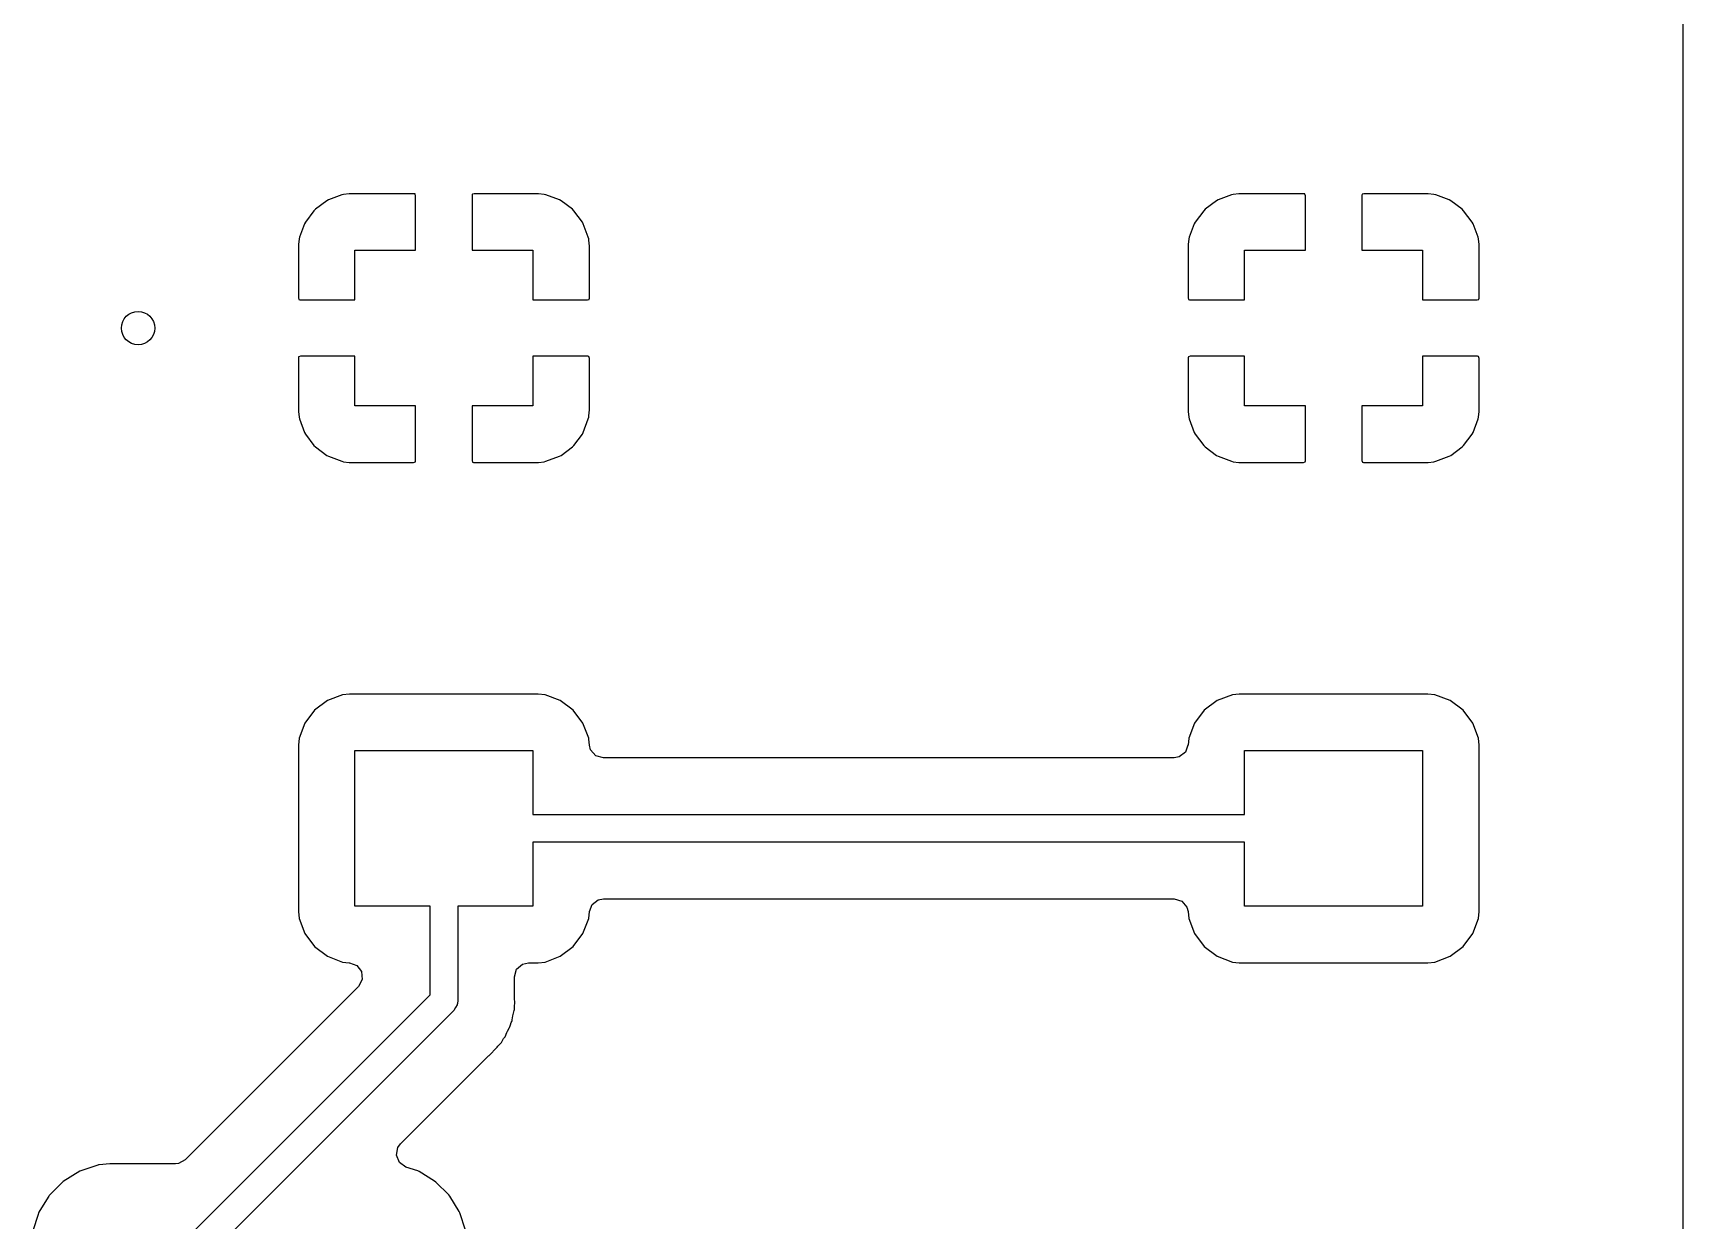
# Model space of a CAD drawing. Extents: x 1.82 to 8.48, y -4.98 to -0.82.
# Drawn here: x 7.896 to 8.48, y -2.284 to -1.864 of the extents above; entities that cross this region are included whole.
import ezdxf

# ---------------------------------------------------------------- set-up
doc = ezdxf.new("R2010")
doc.units = 0
doc.header["$MEASUREMENT"] = 0
doc.layers.add('BLACK', color=7, linetype='CONTINUOUS')

msp = doc.modelspace()

# ---------------------------------------------------------------- linework, layer by layer
at = {"layer": 'BLACK', "linetype": 'CONTINUOUS'}
for p, q in [((8.47998, -0.82498), (8.47998, -2.38386)), ((8.00521, -1.92132), (8.00047, -1.9231)), ((8.00581, -1.92118), (8.00521, -1.92132)), ((8.00782, -1.92096), (8.00581, -1.92118)), ((8.00808, -1.92094), (8.00782, -1.92096)), ((8.03081, -1.92094), (8.00808, -1.92094)), ((8.03111, -1.92101), (8.03081, -1.92094)), ((8.03116, -1.92106), (8.03111, -1.92101)), ((8.03134, -1.92166), (8.03116, -1.92106)), ((8.03134, -1.94094), (8.03134, -1.92166)), ((8.0514, -1.92118), (8.05134, -1.92148)), ((8.05134, -1.92148), (8.05134, -1.94094)), ((8.05145, -1.92112), (8.0514, -1.92118)), ((8.05205, -1.92094), (8.05145, -1.92112)), ((8.07459, -1.92094), (8.05205, -1.92094)), ((8.07486, -1.92096), (8.07459, -1.92094)), ((8.07686, -1.92118), (8.07486, -1.92096)), ((8.07746, -1.92132), (8.07686, -1.92118)), ((8.08221, -1.9231), (8.07746, -1.92132)), ((8.32017, -1.92132), (8.31543, -1.9231)), ((8.32077, -1.92118), (8.32017, -1.92132)), ((8.32278, -1.92096), (8.32077, -1.92118)), ((8.32304, -1.92094), (8.32278, -1.92096)), ((8.34577, -1.92094), (8.32304, -1.92094)), ((8.34607, -1.92101), (8.34577, -1.92094)), ((8.34612, -1.92106), (8.34607, -1.92101)), ((8.3463, -1.92166), (8.34612, -1.92106)), ((8.3463, -1.94094), (8.3463, -1.92166)), ((8.36637, -1.92118), (8.3663, -1.92148)), ((8.3663, -1.92148), (8.3663, -1.94094)), ((8.36641, -1.92112), (8.36637, -1.92118)), ((8.36701, -1.92094), (8.36641, -1.92112)), ((8.38955, -1.92094), (8.36701, -1.92094)), ((8.38982, -1.92096), (8.38955, -1.92094)), ((8.39182, -1.92118), (8.38982, -1.92096)), ((8.39243, -1.92132), (8.39182, -1.92118)), ((8.39717, -1.9231), (8.39243, -1.92132)), ((7.99534, -1.92694), (7.99233, -1.93096)), ((7.99584, -1.92645), (7.99534, -1.92694)), ((7.99986, -1.92343), (7.99584, -1.92645)), ((8.00047, -1.9231), (7.99986, -1.92343)), ((8.08282, -1.92343), (8.08221, -1.9231)), ((8.08684, -1.92645), (8.08282, -1.92343)), ((8.08733, -1.92694), (8.08684, -1.92645)), ((8.09035, -1.93096), (8.08733, -1.92694)), ((8.3103, -1.92694), (8.30729, -1.93096)), ((8.3108, -1.92645), (8.3103, -1.92694)), ((8.31482, -1.92343), (8.3108, -1.92645)), ((8.31543, -1.9231), (8.31482, -1.92343)), ((8.39778, -1.92343), (8.39717, -1.9231)), ((8.4018, -1.92645), (8.39778, -1.92343)), ((8.40229, -1.92694), (8.4018, -1.92645)), ((8.40531, -1.93096), (8.40229, -1.92694)), ((7.992, -1.93157), (7.99022, -1.93631)), ((7.99233, -1.93096), (7.992, -1.93157)), ((8.09068, -1.93157), (8.09035, -1.93096)), ((8.09246, -1.93631), (8.09068, -1.93157)), ((8.30696, -1.93157), (8.30518, -1.93631)), ((8.30729, -1.93096), (8.30696, -1.93157)), ((8.40564, -1.93157), (8.40531, -1.93096)), ((8.40742, -1.93631), (8.40564, -1.93157)), ((7.98986, -1.93892), (7.98984, -1.93919)), ((7.98984, -1.93919), (7.98984, -1.95779)), ((7.99007, -1.93692), (7.98986, -1.93892)), ((7.99022, -1.93631), (7.99007, -1.93692)), ((8.0926, -1.93692), (8.09246, -1.93631)), ((8.09282, -1.93892), (8.0926, -1.93692)), ((8.09283, -1.93919), (8.09282, -1.93892)), ((8.09283, -1.95797), (8.09283, -1.93919)), ((8.30482, -1.93892), (8.3048, -1.93919)), ((8.3048, -1.93919), (8.3048, -1.95779)), ((8.30504, -1.93692), (8.30482, -1.93892)), ((8.30518, -1.93631), (8.30504, -1.93692)), ((8.40756, -1.93692), (8.40742, -1.93631)), ((8.40778, -1.93892), (8.40756, -1.93692)), ((8.4078, -1.93919), (8.40778, -1.93892)), ((8.4078, -1.95797), (8.4078, -1.93919)), ((8.00984, -1.9585), (8.00984, -1.94094)), ((8.00984, -1.94094), (8.03134, -1.94094)), ((8.05134, -1.94094), (8.07283, -1.94094)), ((8.07283, -1.94094), (8.07283, -1.9585)), ((8.3248, -1.9585), (8.3248, -1.94094)), ((8.3248, -1.94094), (8.3463, -1.94094)), ((8.3663, -1.94094), (8.3878, -1.94094)), ((8.3878, -1.94094), (8.3878, -1.9585)), ((7.98984, -1.95779), (7.99002, -1.95839)), ((7.99002, -1.95839), (7.99007, -1.95844)), ((7.99007, -1.95844), (7.99038, -1.9585)), ((7.99038, -1.9585), (8.00984, -1.9585)), ((8.07283, -1.9585), (8.09212, -1.9585)), ((8.09212, -1.9585), (8.09272, -1.95833)), ((8.09272, -1.95833), (8.09277, -1.95827)), ((8.09277, -1.95827), (8.09283, -1.95797)), ((8.3048, -1.95779), (8.30498, -1.95839)), ((8.30498, -1.95839), (8.30503, -1.95844)), ((8.30503, -1.95844), (8.30534, -1.9585)), ((8.30534, -1.9585), (8.3248, -1.9585)), ((8.3878, -1.9585), (8.40708, -1.9585)), ((8.40708, -1.9585), (8.40768, -1.95833)), ((8.40768, -1.95833), (8.40773, -1.95827)), ((8.40773, -1.95827), (8.4078, -1.95797)), ((7.98991, -1.97873), (7.98984, -1.97904)), ((7.98984, -1.97904), (7.98984, -1.99782)), ((7.98996, -1.97868), (7.98991, -1.97873)), ((7.99056, -1.9785), (7.98996, -1.97868)), ((8.00984, -1.9785), (7.99056, -1.9785)), ((8.00984, -1.99606), (8.00984, -1.9785)), ((8.0923, -1.9785), (8.07283, -1.9785)), ((8.07283, -1.9785), (8.07283, -1.99606)), ((8.0926, -1.97857), (8.0923, -1.9785)), ((8.09266, -1.97862), (8.0926, -1.97857)), ((8.09283, -1.97922), (8.09266, -1.97862)), ((8.09283, -1.99782), (8.09283, -1.97922)), ((8.30487, -1.97873), (8.3048, -1.97904)), ((8.3048, -1.97904), (8.3048, -1.99782)), ((8.30492, -1.97868), (8.30487, -1.97873)), ((8.30552, -1.9785), (8.30492, -1.97868)), ((8.3248, -1.9785), (8.30552, -1.9785)), ((8.3248, -1.99606), (8.3248, -1.9785)), ((8.40726, -1.9785), (8.3878, -1.9785)), ((8.3878, -1.9785), (8.3878, -1.99606)), ((8.40756, -1.97857), (8.40726, -1.9785)), ((8.40762, -1.97862), (8.40756, -1.97857)), ((8.4078, -1.97922), (8.40762, -1.97862)), ((8.4078, -1.99782), (8.4078, -1.97922)), ((8.03134, -1.99606), (8.00984, -1.99606)), ((8.03134, -2.01553), (8.03134, -1.99606)), ((8.07283, -1.99606), (8.05134, -1.99606)), ((8.05134, -1.99606), (8.05134, -2.01535)), ((8.3463, -1.99606), (8.3248, -1.99606)), ((8.3463, -2.01553), (8.3463, -1.99606)), ((8.3878, -1.99606), (8.3663, -1.99606)), ((8.3663, -1.99606), (8.3663, -2.01535)), ((7.98984, -1.99782), (7.98986, -1.99809)), ((7.98986, -1.99809), (7.99007, -2.00009)), ((7.99007, -2.00009), (7.99022, -2.00069)), ((7.99022, -2.00069), (7.992, -2.00544)), ((8.09068, -2.00544), (8.09246, -2.00069)), ((8.09246, -2.00069), (8.0926, -2.00009)), ((8.0926, -2.00009), (8.09282, -1.99809)), ((8.09282, -1.99809), (8.09283, -1.99782)), ((8.3048, -1.99782), (8.30482, -1.99809)), ((8.30482, -1.99809), (8.30504, -2.00009)), ((8.30504, -2.00009), (8.30518, -2.00069)), ((8.30518, -2.00069), (8.30696, -2.00544)), ((8.40564, -2.00544), (8.40742, -2.00069)), ((8.40742, -2.00069), (8.40756, -2.00009)), ((8.40756, -2.00009), (8.40778, -1.99809)), ((8.40778, -1.99809), (8.4078, -1.99782)), ((7.992, -2.00544), (7.99233, -2.00605)), ((7.99233, -2.00605), (7.99534, -2.01007)), ((8.08733, -2.01007), (8.09035, -2.00605)), ((8.09035, -2.00605), (8.09068, -2.00544)), ((8.30696, -2.00544), (8.30729, -2.00605)), ((8.30729, -2.00605), (8.3103, -2.01007)), ((8.40229, -2.01007), (8.40531, -2.00605)), ((8.40531, -2.00605), (8.40564, -2.00544)), ((7.99534, -2.01007), (7.99584, -2.01056)), ((7.99584, -2.01056), (7.99986, -2.01357)), ((7.99986, -2.01357), (8.00047, -2.01391)), ((8.00047, -2.01391), (8.00521, -2.01569)), ((8.07746, -2.01569), (8.08221, -2.01391)), ((8.08221, -2.01391), (8.08282, -2.01357)), ((8.08282, -2.01357), (8.08684, -2.01056)), ((8.08684, -2.01056), (8.08733, -2.01007)), ((8.3103, -2.01007), (8.3108, -2.01056)), ((8.3108, -2.01056), (8.31482, -2.01357)), ((8.31482, -2.01357), (8.31543, -2.01391)), ((8.31543, -2.01391), (8.32017, -2.01569)), ((8.39243, -2.01569), (8.39717, -2.01391)), ((8.39717, -2.01391), (8.39778, -2.01357)), ((8.39778, -2.01357), (8.4018, -2.01056)), ((8.4018, -2.01056), (8.40229, -2.01007)), ((8.00521, -2.01569), (8.00581, -2.01583)), ((8.00581, -2.01583), (8.00782, -2.01605)), ((8.00782, -2.01605), (8.00808, -2.01606)), ((8.00808, -2.01606), (8.03063, -2.01606)), ((8.03063, -2.01606), (8.03123, -2.01589)), ((8.03123, -2.01589), (8.03127, -2.01583)), ((8.03127, -2.01583), (8.03134, -2.01553)), ((8.05134, -2.01535), (8.05151, -2.01595)), ((8.05151, -2.01595), (8.05157, -2.016)), ((8.05157, -2.016), (8.05187, -2.01606)), ((8.05187, -2.01606), (8.07459, -2.01606)), ((8.07459, -2.01606), (8.07486, -2.01605)), ((8.07486, -2.01605), (8.07686, -2.01583)), ((8.07686, -2.01583), (8.07746, -2.01569)), ((8.32017, -2.01569), (8.32077, -2.01583)), ((8.32077, -2.01583), (8.32278, -2.01605)), ((8.32278, -2.01605), (8.32304, -2.01606)), ((8.32304, -2.01606), (8.34559, -2.01606)), ((8.34559, -2.01606), (8.34619, -2.01589)), ((8.34619, -2.01589), (8.34623, -2.01583)), ((8.34623, -2.01583), (8.3463, -2.01553)), ((8.3663, -2.01535), (8.36648, -2.01595)), ((8.36648, -2.01595), (8.36653, -2.016)), ((8.36653, -2.016), (8.36683, -2.01606)), ((8.36683, -2.01606), (8.38955, -2.01606)), ((8.38955, -2.01606), (8.38982, -2.01605)), ((8.38982, -2.01605), (8.39182, -2.01583)), ((8.39182, -2.01583), (8.39243, -2.01569)), ((8.00013, -2.10037), (7.99554, -2.10381)), ((8.0055, -2.09836), (8.00013, -2.10037)), ((8.00795, -2.09809), (8.0055, -2.09836)), ((8.07473, -2.09809), (8.00795, -2.09809)), ((8.07718, -2.09836), (8.07473, -2.09809)), ((8.08255, -2.10037), (8.07718, -2.09836)), ((8.08714, -2.10381), (8.08255, -2.10037)), ((8.31509, -2.10037), (8.3105, -2.10381)), ((8.32046, -2.09836), (8.31509, -2.10037)), ((8.32291, -2.09809), (8.32046, -2.09836)), ((8.38969, -2.09809), (8.32291, -2.09809)), ((8.39214, -2.09836), (8.38969, -2.09809)), ((8.39751, -2.10037), (8.39214, -2.09836)), ((8.4021, -2.10381), (8.39751, -2.10037)), ((7.9921, -2.1084), (7.99009, -2.11377)), ((7.99554, -2.10381), (7.9921, -2.1084)), ((8.09058, -2.1084), (8.08714, -2.10381)), ((8.09259, -2.11377), (8.09058, -2.1084)), ((8.30706, -2.1084), (8.30505, -2.11377)), ((8.3105, -2.10381), (8.30706, -2.1084)), ((8.40554, -2.1084), (8.4021, -2.10381)), ((8.40755, -2.11377), (8.40554, -2.1084)), ((7.99009, -2.11377), (7.98982, -2.11622)), ((8.09262, -2.11408), (8.09259, -2.11377)), ((8.09285, -2.11622), (8.09262, -2.11408)), ((8.30505, -2.11377), (8.30478, -2.11622)), ((8.40781, -2.11622), (8.40755, -2.11377)), ((7.98982, -2.11622), (7.98982, -2.17512)), ((8.00984, -2.17323), (8.00984, -2.11811)), ((8.00984, -2.11811), (8.07283, -2.11811)), ((8.07283, -2.11811), (8.07283, -2.14075)), ((8.09288, -2.11621), (8.09285, -2.11622)), ((8.09328, -2.11783), (8.09288, -2.11621)), ((8.09511, -2.11994), (8.09328, -2.11783)), ((8.09779, -2.12073), (8.09511, -2.11994)), ((8.30387, -2.11867), (8.30166, -2.12038)), ((8.30474, -2.11621), (8.30387, -2.11867)), ((8.30478, -2.11622), (8.30474, -2.11621)), ((8.3248, -2.14075), (8.3248, -2.11811)), ((8.3248, -2.11811), (8.3878, -2.11811)), ((8.3878, -2.11811), (8.3878, -2.17323)), ((8.40781, -2.17512), (8.40781, -2.11622)), ((8.29985, -2.12073), (8.09779, -2.12073)), ((8.30166, -2.12038), (8.29985, -2.12073)), ((8.07283, -2.14075), (8.3248, -2.14075)), ((8.3248, -2.15059), (8.07283, -2.15059)), ((8.07283, -2.15059), (8.07283, -2.17323)), ((8.3248, -2.17323), (8.3248, -2.15059)), ((8.0929, -2.17513), (8.09377, -2.17267)), ((8.09377, -2.17267), (8.09598, -2.17095)), ((8.09598, -2.17095), (8.09779, -2.17061)), ((8.09779, -2.17061), (8.29985, -2.17061)), ((8.29985, -2.17061), (8.30253, -2.1714)), ((8.30253, -2.1714), (8.30436, -2.17351)), ((7.98982, -2.17512), (7.99009, -2.17757)), ((7.99009, -2.17757), (7.9921, -2.18294)), ((8.03642, -2.17323), (8.00984, -2.17323)), ((8.03642, -2.20465), (8.03642, -2.17323)), ((8.07283, -2.17323), (8.04626, -2.17323)), ((8.04626, -2.17323), (8.04626, -2.20669)), ((8.09058, -2.18294), (8.09259, -2.17757)), ((8.09259, -2.17757), (8.09285, -2.17512)), ((8.09285, -2.17512), (8.0929, -2.17513)), ((8.30436, -2.17351), (8.30476, -2.17513)), ((8.30476, -2.17513), (8.30478, -2.17512)), ((8.30478, -2.17512), (8.30505, -2.17757)), ((8.30505, -2.17757), (8.30706, -2.18294)), ((8.3878, -2.17323), (8.3248, -2.17323)), ((8.40554, -2.18294), (8.40755, -2.17757)), ((8.40755, -2.17757), (8.40781, -2.17512)), ((7.9921, -2.18294), (7.99554, -2.18753)), ((8.08714, -2.18753), (8.09058, -2.18294)), ((8.30706, -2.18294), (8.3105, -2.18753)), ((8.4021, -2.18753), (8.40554, -2.18294)), ((7.99554, -2.18753), (8.00013, -2.19097)), ((8.08255, -2.19097), (8.08714, -2.18753)), ((8.3105, -2.18753), (8.31509, -2.19097)), ((8.39751, -2.19097), (8.4021, -2.18753)), ((8.00013, -2.19097), (8.0055, -2.19298)), ((8.0055, -2.19298), (8.00783, -2.19324)), ((8.00783, -2.19324), (8.00783, -2.19324)), ((8.00783, -2.19324), (8.00795, -2.19325)), ((8.00795, -2.19325), (8.00794, -2.19328)), ((8.00794, -2.19328), (8.01046, -2.19417)), ((8.01046, -2.19417), (8.01217, -2.19637)), ((8.06628, -2.19821), (8.06707, -2.19553)), ((8.06707, -2.19553), (8.06918, -2.1937)), ((8.06918, -2.1937), (8.07124, -2.19325)), ((8.07124, -2.19325), (8.07473, -2.19325)), ((8.07473, -2.19325), (8.07718, -2.19298)), ((8.07718, -2.19298), (8.08255, -2.19097)), ((8.31509, -2.19097), (8.32046, -2.19298)), ((8.32046, -2.19298), (8.32291, -2.19325)), ((8.32291, -2.19325), (8.38969, -2.19325)), ((8.38969, -2.19325), (8.39214, -2.19298)), ((8.39214, -2.19298), (8.39751, -2.19097)), ((8.01106, -2.2017), (7.94978, -2.26298)), ((8.01242, -2.19916), (8.01106, -2.2017)), ((8.01217, -2.19637), (8.01242, -2.19916)), ((8.06628, -2.20528), (8.06628, -2.19821)), ((7.9526, -2.28847), (8.03642, -2.20465)), ((8.04609, -2.20784), (8.04606, -2.20809)), ((8.04615, -2.20774), (8.04609, -2.20784)), ((8.04626, -2.20669), (8.04613, -2.20756)), ((8.04613, -2.20756), (8.04615, -2.20774)), ((8.0663, -2.20575), (8.06628, -2.20528)), ((8.06647, -2.20748), (8.0663, -2.20575)), ((8.06634, -2.20827), (8.06642, -2.20779)), ((8.06642, -2.20779), (8.06647, -2.20748)), ((8.04482, -2.21017), (7.95472, -2.30027)), ((8.0454, -2.20911), (8.04482, -2.21017)), ((8.04606, -2.20809), (8.0454, -2.20911)), ((8.06536, -2.21399), (8.06548, -2.21371)), ((8.06548, -2.21371), (8.06553, -2.2134)), ((8.06553, -2.2134), (8.06575, -2.21199)), ((8.06553, -2.2134), (8.06553, -2.2134)), ((8.06575, -2.21199), (8.06585, -2.21153)), ((8.06585, -2.21153), (8.0662, -2.21015)), ((8.0662, -2.21015), (8.06628, -2.20984)), ((8.0662, -2.21015), (8.0662, -2.21015)), ((8.06628, -2.20905), (8.06634, -2.20827)), ((8.06628, -2.20984), (8.06628, -2.20905)), ((8.06279, -2.21974), (8.06298, -2.21949)), ((8.06298, -2.21949), (8.06367, -2.21789)), ((8.06367, -2.21789), (8.06387, -2.21747)), ((8.06387, -2.21747), (8.06456, -2.21622)), ((8.06456, -2.21622), (8.06471, -2.21595)), ((8.06456, -2.21622), (8.06456, -2.21622)), ((8.06471, -2.21595), (8.06491, -2.21517)), ((8.06491, -2.21517), (8.06516, -2.21444)), ((8.06516, -2.21444), (8.06536, -2.21399)), ((8.06536, -2.21399), (8.06536, -2.21399)), ((8.05736, -2.22606), (8.05813, -2.22524)), ((8.05813, -2.22524), (8.0592, -2.22411)), ((8.0592, -2.22411), (8.05931, -2.224)), ((8.05931, -2.224), (8.06008, -2.22322)), ((8.06008, -2.22322), (8.06018, -2.22309)), ((8.06018, -2.22309), (8.06048, -2.22274)), ((8.06048, -2.22274), (8.06064, -2.22257)), ((8.06064, -2.22257), (8.06168, -2.22147)), ((8.06168, -2.22147), (8.06205, -2.2208)), ((8.06205, -2.2208), (8.06206, -2.22077)), ((8.06206, -2.22077), (8.06249, -2.22012)), ((8.06249, -2.22012), (8.06279, -2.21974)), ((8.06279, -2.21974), (8.06279, -2.21974)), ((8.02595, -2.25736), (8.05678, -2.22652)), ((8.05678, -2.22652), (8.05711, -2.22622)), ((8.05711, -2.22622), (8.05736, -2.22606)), ((8.02452, -2.2614), (8.02502, -2.25865)), ((8.02502, -2.25865), (8.02595, -2.25736)), ((7.91879, -2.26495), (7.91463, -2.26633)), ((7.91905, -2.26486), (7.91879, -2.26495)), ((7.91879, -2.26495), (7.91879, -2.26495)), ((7.91932, -2.26483), (7.91905, -2.26486)), ((7.92308, -2.26444), (7.91932, -2.26483)), ((7.91932, -2.26483), (7.91932, -2.26483)), ((7.92321, -2.26443), (7.92308, -2.26444)), ((7.92308, -2.26444), (7.92308, -2.26444)), ((7.94628, -2.26443), (7.92321, -2.26443)), ((7.94733, -2.26432), (7.94628, -2.26443)), ((7.94978, -2.26298), (7.94733, -2.26432)), ((8.0256, -2.26398), (8.02452, -2.2614)), ((8.02789, -2.26557), (8.0256, -2.26398)), ((8.03211, -2.26697), (8.02789, -2.26557)), ((7.90652, -2.27073), (7.9016, -2.27566)), ((7.91244, -2.26706), (7.90652, -2.27073)), ((7.91463, -2.26633), (7.91244, -2.26706)), ((8.03263, -2.26721), (8.03211, -2.26697)), ((8.03806, -2.27056), (8.03263, -2.26721)), ((8.03851, -2.27092), (8.03806, -2.27056)), ((8.04303, -2.27542), (8.03851, -2.27092)), ((7.90145, -2.2759), (7.89832, -2.28098)), ((7.9016, -2.27566), (7.90145, -2.2759)), ((7.90145, -2.2759), (7.90145, -2.2759)), ((8.04338, -2.27587), (8.04303, -2.27542)), ((8.04674, -2.2813), (8.04338, -2.27587)), ((7.89758, -2.2827), (7.89588, -2.28781)), ((7.89795, -2.28159), (7.89758, -2.2827)), ((7.89832, -2.28098), (7.89795, -2.28159)), ((8.04698, -2.28182), (8.04674, -2.2813)), ((8.04901, -2.28789), (8.04698, -2.28182))]:
    msp.add_line(p, q, dxfattribs=at)
at = {"layer": 'BLACK'}
msp.add_circle((7.93307, -1.9685), 0.00591, dxfattribs=at)

doc.saveas('drawing.dxf')
